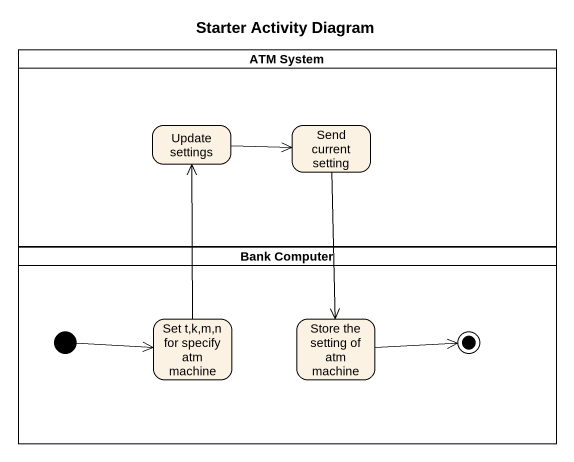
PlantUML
@startuml
title Starter Activity Diagram
hide empty description
state "ATM System" as ATM_System <<partition>> {
  state "Update settings" as Update_settings
  state "Send current setting" as Send_current_setting
}
state "Bank Computer" as Bank_Computer <<partition>> {
  state "Set t,k,m,n for specify atm machine" as Set_t_k_m_n_for_specify_atm
  state "Store the setting of atm machine" as Store_the_setting_of_atm
  [*] -right-> Set_t_k_m_n_for_specify_atm
  Store_the_setting_of_atm -right-> [*]
}
Update_settings -right-> Send_current_setting
Send_current_setting --> Store_the_setting_of_atm
Set_t_k_m_n_for_specify_atm -up-> Update_settings
@enduml
